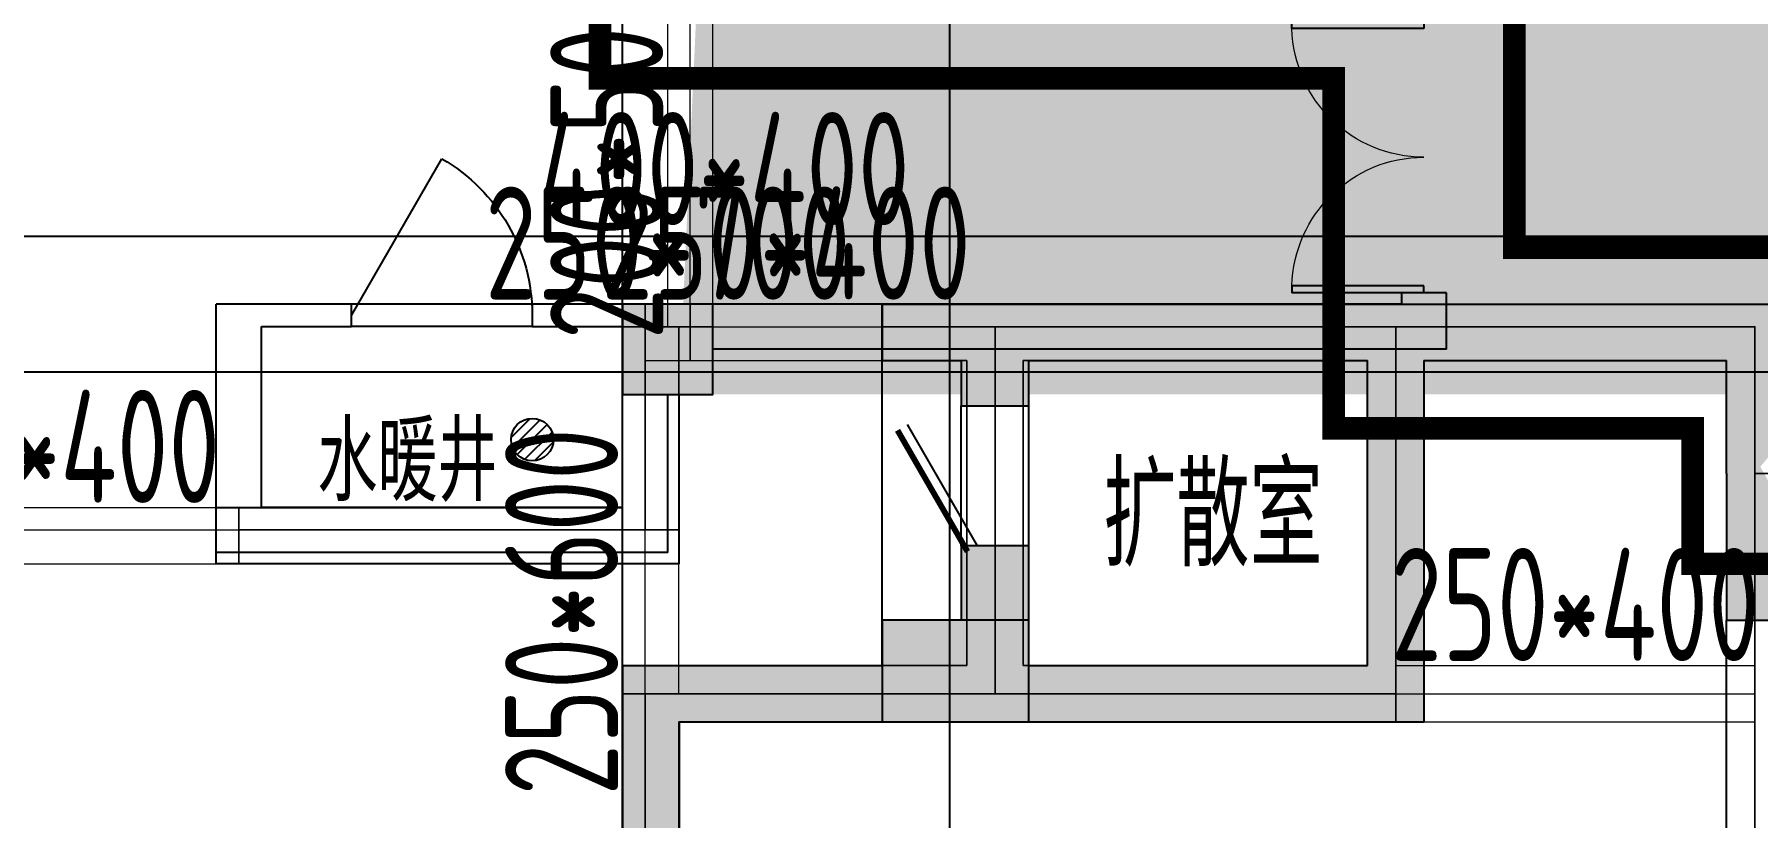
# Model space of a CAD drawing. Extents: x 369444 to 684549, y -549309 to 575337.
# Drawn here: x 403169 to 410802, y 345434 to 348900 of the extents above; entities that cross this region are included whole.
import ezdxf

# ---------------------------------------------------------------- set-up
doc = ezdxf.new("R2010")
doc.units = 0
doc.header["$LTSCALE"] = 1000
doc.header["$MEASUREMENT"] = 0
doc.linetypes.add('DASH', pattern=[0.35, 0.25, -0.1])
for name, color, linetype, lineweight, true_color in [('-1-0-1', 7, 'Continuous', 0, 0xc0c0c0), ('-1-1-2', 7, 'Continuous', 0, 0xc0c0c0), ('-2-0-1', 1, 'Continuous', 0, 0xff0000), ('-2-1-2', 9, 'Continuous', 0, 0x808080), ('1-6-1', 7, 'Continuous', 0, 0x55ff55), ('1-6-2', 7, 'Continuous', 0, 0x55ff55), ('11-6-1', 2, 'Continuous', 0, 0xffff00), ('11-6-2', 2, 'Continuous', 0, 0xffff00), ('11-6-5', 2, 'Continuous', 0, 0xffff00), ('12-6-1', 4, 'Continuous', 0, 0x00ffff), ('12-6-2', 4, 'Continuous', 0, 0x00ffff), ('12-6-5', 4, 'Continuous', 0, 0x00ffff)]:
    doc.layers.add(name, color=color, linetype=linetype, lineweight=lineweight, true_color=true_color)
for name, color, linetype in [('A-COLU-CONC', 9, 'Continuous'), ('A-WALL-HATCH', 8, 'Continuous'), ('DOTE', 1, 'Continuous'), ('EQUIP_地漏', 7, 'Continuous'), ('PUB_HATCH', 8, 'Continuous'), ('WALL', 9, 'Continuous'), ('WINDOW', 4, 'Continuous'), ('房间名称', 72, 'Continuous'), ('防火分区线', 7, 'Continuous')]:
    doc.layers.add(name, color=color, linetype=linetype)
doc.styles.add('_TCH_DIM', font='SIMPLEX', dxfattribs={"bigfont": 'GBCBIG'})
doc.styles.add('HNSJY', font='hnsjy-07.shx', dxfattribs={"width": 0.8, "bigfont": 'hnsjy-hz.shx'})
doc.styles.add('yjkcad', font='yjkeng.shx', dxfattribs={"width": 0.7, "height": 250, "bigfont": 'yjkchn.shx'})

# ---------------------------------------------------------------- blocks, each defined once
blk = doc.blocks.new('$TwtSys$00000141')
for p, q in [((-94.2, 7.7), (-10.1, 91.8)), ((-94.2, 7.7), (-10.1, 91.8)), ((-87.2, -35.1), (35.1, 87.2)), ((-87.2, -35.1), (35.1, 87.2)), ((-66.5, -66.5), (66.5, 66.5)), ((-66.5, -66.5), (66.5, 66.5)), ((-32.4, -87.1), (87.6, 32.9)), ((-32.4, -87.1), (87.6, 32.9)), ((11.4, -92.3), (92.3, -11.4)), ((11.4, -92.3), (92.3, -11.4))]:
    blk.add_line(p, q)
blk.add_circle((0, 0), 94)
blk.add_circle((0, 0), 94)
blk = doc.blocks.new('21#loudixiajnjgjnjdfg')
at = {"layer": 'WALL'}
h = blk.add_hatch(color=0, dxfattribs=at)
h.dxf.hatch_style = 1
h.paths.add_polyline_path([(-183057.3, -69118.8), (-183057.3, -68618.8), (-183557.3, -68618.8), (-183557.3, -69118.8)], flags=17)
h.paths.add_polyline_path([(-170857.3, -69118.8), (-170857.3, -68618.8), (-171407.3, -68618.8), (-171407.3, -69118.8)], flags=17)
h.paths.add_polyline_path([(-171407.3, -70818.8), (-171157.3, -70818.8), (-171157.3, -70418.8), (-171557.3, -70418.8), (-171557.3, -70818.8)], flags=17)
h.paths.add_polyline_path([(-183507.3, -70818.8), (-183357.3, -70818.8), (-183357.3, -70418.8), (-183757.3, -70418.8), (-183757.3, -70818.8)], flags=17)
h.paths.add_polyline_path([(-168657.3, -64218.8), (-170857.3, -64218.8), (-170857.3, -66418.8), (-170307.3, -66418.8), (-170307.3, -66618.8), (-171107.3, -66618.8), (-171107.3, -63968.8), (-168457.3, -63968.8), (-168457.3, -66618.8), (-169207.3, -66618.8), (-169207.3, -66418.8), (-168657.3, -66418.8)])
h.paths.add_polyline_path([(-179257.3, -73468.8), (-179807.3, -73468.8), (-179807.3, -73218.8), (-179257.3, -73218.8), (-178857.3, -73218.8), (-178857.3, -73468.8), (-179007.3, -73468.8), (-179007.3, -76368.8), (-180757.3, -76368.8), (-180757.3, -76118.8), (-179257.3, -76118.8)])
h.paths.add_polyline_path([(-165957.3, -64218.8), (-166607.3, -64218.8), (-166607.3, -63968.8), (-165707.3, -63968.8), (-165707.3, -65768.8), (-165957.3, -65768.8)])
h.paths.add_polyline_path([(-188307.3, -64018.8), (-188957.3, -64018.8), (-188957.3, -65568.8), (-189207.3, -65568.8), (-189207.3, -63768.8), (-188307.3, -63768.8)])
h.paths.add_polyline_path([(-173307.3, -80968.8), (-174157.3, -80968.8), (-174857.3, -80968.8), (-174857.3, -80718.8), (-174407.3, -80718.8), (-174407.3, -77518.8), (-174157.3, -77518.8), (-174157.3, -80718.8), (-173307.3, -80718.8)])
h.paths.add_polyline_path([(-180757.3, -80968.8), (-181607.3, -80968.8), (-181607.3, -80718.8), (-180757.3, -80718.8), (-180757.3, -77518.8), (-180507.3, -77518.8), (-180507.3, -80718.8), (-180057.3, -80718.8), (-180057.3, -80968.8)])
h.paths.add_polyline_path([(-175107.3, -73468.8), (-175657.3, -73468.8), (-175657.3, -76118.8), (-174157.3, -76118.8), (-174157.3, -76368.8), (-175907.3, -76368.8), (-175907.3, -73468.8), (-176057.3, -73468.8), (-176057.3, -73218.8), (-175657.3, -73218.8), (-175107.3, -73218.8)])
h.paths.add_polyline_path([(-159582.3, -72668.8), (-160057.3, -72668.8), (-160057.3, -74418.8), (-160307.3, -74418.8), (-160307.3, -72668.8), (-160407.3, -72668.8), (-160407.3, -72418.8), (-160057.3, -72418.8), (-159582.3, -72418.8)])
h.paths.add_polyline_path([(-163357.3, -80968.8), (-163657.3, -80968.8), (-164057.3, -80968.8), (-164057.3, -80718.8), (-163907.3, -80718.8), (-163907.3, -77118.8), (-163657.3, -77118.8), (-163657.3, -80718.8), (-163357.3, -80718.8)])
h.paths.add_polyline_path([(-166757.3, -80968.8), (-167782.3, -80968.8), (-168557.3, -80968.8), (-168557.3, -80718.8), (-167807.3, -80718.8), (-167807.3, -77018.8), (-167507.3, -77018.8), (-167507.3, -80718.8), (-166757.3, -80718.8)])
h.paths.add_polyline_path([(-191007.3, -75018.8), (-191007.3, -75818.8), (-193107.3, -75818.8), (-193107.3, -75568.8), (-191257.3, -75568.8), (-191257.3, -75018.8)])
h.paths.add_polyline_path([(-183307.3, -66418.8), (-184057.3, -66418.8), (-184057.3, -64018.8), (-186257.3, -64018.8), (-186257.3, -66218.8), (-185707.3, -66218.8), (-185707.3, -66418.8), (-186457.3, -66418.8), (-186457.3, -63768.8), (-183807.3, -63768.8), (-183807.3, -66168.8), (-183307.3, -66168.8)])
h.paths.add_polyline_path([(-171407.3, -73468.8), (-171857.3, -73468.8), (-171857.3, -73218.8), (-171157.3, -73218.8), (-171157.3, -76368.8), (-171407.3, -76368.8)])
h.paths.add_polyline_path([(-183057.3, -73468.8), (-183507.3, -73468.8), (-183507.3, -76368.8), (-183757.3, -76368.8), (-183757.3, -73218.8), (-183057.3, -73218.8)])
h.paths.add_polyline_path([(-187382.3, -80968.8), (-188157.3, -80968.8), (-188157.3, -80718.8), (-187407.3, -80718.8), (-187407.3, -77018.8), (-187107.3, -77018.8), (-187107.3, -80718.8), (-186357.3, -80718.8), (-186357.3, -80968.8)])
h.paths.add_polyline_path([(-191257.3, -80968.8), (-191557.3, -80968.8), (-191557.3, -80718.8), (-191257.3, -80718.8), (-191257.3, -77118.8), (-191007.3, -77118.8), (-191007.3, -80718.8), (-190857.3, -80718.8), (-190857.3, -80968.8)])
h.paths.add_polyline_path([(-194857.3, -72668.8), (-195332.3, -72668.8), (-195332.3, -72418.8), (-194857.3, -72418.8), (-194507.3, -72418.8), (-194507.3, -72668.8), (-194607.3, -72668.8), (-194607.3, -74418.8), (-194857.3, -74418.8)])
h.paths.add_polyline_path([(-157057.3, -81968.8), (-157607.3, -81968.8), (-157607.3, -81718.8), (-157357.3, -81718.8), (-157357.3, -77268.8), (-157057.3, -77268.8)])
h.paths.add_polyline_path([(-197307.3, -81968.8), (-197857.3, -81968.8), (-197857.3, -77268.8), (-197557.3, -77268.8), (-197557.3, -81718.8), (-197307.3, -81718.8)])
h.paths.add_polyline_path([(-165557.3, -72668.8), (-165957.3, -72668.8), (-165957.3, -69118.8), (-166357.3, -69118.8), (-166357.3, -68918.8), (-165707.3, -68918.8), (-165707.3, -72418.8), (-165557.3, -72418.8)])
h.paths.add_polyline_path([(-188957.3, -72668.8), (-189357.3, -72668.8), (-189357.3, -72418.8), (-189207.3, -72418.8), (-189207.3, -68918.8), (-188507.3, -68918.8), (-188507.3, -69118.8), (-188957.3, -69118.8)])
h.paths.add_polyline_path([(-160857.3, -80968.8), (-161557.3, -80968.8), (-161557.3, -80718.8), (-160857.3, -80718.8), (-160857.3, -77818.8), (-160607.3, -77818.8), (-160607.3, -80718.8), (-160607.3, -81718.8), (-160007.3, -81718.8), (-160007.3, -81968.8), (-160857.3, -81968.8)])
h.paths.add_polyline_path([(-187107.3, -71318.8), (-187107.3, -74818.8), (-187407.3, -74818.8), (-187407.3, -71318.8)])
h.paths.add_polyline_path([(-193357.3, -80968.8), (-194057.3, -80968.8), (-194057.3, -81968.8), (-194907.3, -81968.8), (-194907.3, -81718.8), (-194307.3, -81718.8), (-194307.3, -80718.8), (-194307.3, -77818.8), (-194057.3, -77818.8), (-194057.3, -80718.8), (-193357.3, -80718.8)])
h.paths.add_polyline_path([(-167507.3, -71318.8), (-167507.3, -74818.8), (-167807.3, -74818.8), (-167807.3, -71318.8)])
h.paths.add_polyline_path([(-171157.3, -80968.8), (-171507.3, -80968.8), (-171507.3, -80718.8), (-171407.3, -80718.8), (-171407.3, -77518.8), (-171157.3, -77518.8), (-171157.3, -80718.8), (-170957.3, -80718.8), (-170957.3, -80968.8)])
h.paths.add_polyline_path([(-183407.3, -80968.8), (-183757.3, -80968.8), (-183957.3, -80968.8), (-183957.3, -80718.8), (-183757.3, -80718.8), (-183757.3, -77518.8), (-183507.3, -77518.8), (-183507.3, -80718.8), (-183407.3, -80718.8)])
h.paths.add_polyline_path([(-157057.3, -75818.8), (-157757.3, -75818.8), (-157757.3, -75568.8), (-157357.3, -75568.8), (-157357.3, -72668.8), (-157732.3, -72668.8), (-157732.3, -72418.8), (-157057.3, -72418.8)])
h.paths.add_polyline_path([(-197157.3, -75818.8), (-197857.3, -75818.8), (-197857.3, -72418.8), (-197182.3, -72418.8), (-197182.3, -72668.8), (-197557.3, -72668.8), (-197557.3, -75568.8), (-197157.3, -75568.8)])
h.paths.add_polyline_path([(-163907.3, -72668.8), (-163957.3, -72668.8), (-163957.3, -72418.8), (-163657.3, -72418.8), (-163257.3, -72418.8), (-163257.3, -72668.8), (-163657.3, -72668.8), (-163657.3, -73518.8), (-163907.3, -73518.8)])
h.paths.add_polyline_path([(-190957.3, -72668.8), (-191007.3, -72668.8), (-191007.3, -73518.8), (-191257.3, -73518.8), (-191257.3, -72668.8), (-191657.3, -72668.8), (-191657.3, -72418.8), (-191257.3, -72418.8), (-190957.3, -72418.8)])
h.paths.add_polyline_path([(-161807.3, -75818.8), (-163907.3, -75818.8), (-163907.3, -75018.8), (-163657.3, -75018.8), (-163657.3, -75568.8), (-161807.3, -75568.8)])
edge = h.paths.add_edge_path()
edge.add_line((-183557.3, -66418.8), (-183557.3, -66518.8))
edge.add_line((-183557.3, -66518.8), (-183307.3, -66518.8))
edge.add_line((-183307.3, -66518.8), (-183307.3, -66418.8))
edge.add_line((-183507.3, -70818.8), (-183507.3, -71568.8))
edge.add_line((-183507.3, -71568.8), (-185557.3, -71568.8))
edge.add_line((-185557.3, -71568.8), (-185557.3, -71318.8))
edge.add_line((-185557.3, -71318.8), (-183757.3, -71318.8))
edge.add_line((-183757.3, -71318.8), (-183757.3, -70818.8))
edge.add_line((-171157.3, -70818.8), (-171157.3, -71318.8))
edge.add_line((-171157.3, -71318.8), (-169357.3, -71318.8))
edge.add_line((-169357.3, -71318.8), (-169357.3, -71568.8))
edge.add_line((-169357.3, -71568.8), (-171407.3, -71568.8))
edge.add_line((-171407.3, -71568.8), (-171407.3, -70818.8))
h.paths.add_polyline_path([(-171407.3, -71568.8), (-171157.3, -71568.8), (-171157.3, -70818.8), (-171407.3, -70818.8)], flags=16)
h.paths.add_polyline_path([(-171157.3, -71568.8), (-169357.3, -71568.8), (-169357.3, -71318.8), (-171157.3, -71318.8)], flags=16)
h.paths.add_polyline_path([(-183757.3, -71568.8), (-183507.3, -71568.8), (-183507.3, -70818.8), (-183757.3, -70818.8)], flags=16)
h.paths.add_polyline_path([(-185557.3, -71568.8), (-183757.3, -71568.8), (-183757.3, -71318.8), (-185557.3, -71318.8)], flags=16)
at = {"layer": 'WALL', "color": 0, "elevation": 14}
blk.add_lwpolyline([(-183507.3, -70818.8), (-183357.3, -70818.8), (-183357.3, -70418.8), (-183757.3, -70418.8), (-183757.3, -70818.8)], close=True, dxfattribs=at)
blk.add_lwpolyline([(-183507.3, -70818.8), (-183507.3, -71568.8), (-185557.3, -71568.8), (-185557.3, -71318.8), (-183757.3, -71318.8), (-183757.3, -70818.8)], dxfattribs=at)
blk = doc.blocks.new('$DORLIB2D$00000228')
at = {"color": 0, "lineweight": -2}
blk.add_line((0.5, 0), (0, 0.866), dxfattribs=at)
blk.add_arc((0.5, 0), 1, 120, 180, dxfattribs=at)
blk = doc.blocks.new('$DorLib2D$00000002')
for p, q in [((-0.5, 0), (-0.5, 0.4875)), ((-0.475, 0.4875), (-0.5, 0.4875)), ((-0.475, 0), (-0.475, 0.4875)), ((0.475, 0), (0.475, 0.4875)), ((0.475, 0.4875), (0.5, 0.4875)), ((0.5, 0), (0.5, 0.4875)), ((-0.5, 0), (-0.475, 0)), ((0.5, 0), (0.475, 0))]:
    blk.add_line(p, q)
at = {"lineweight": 13}
for centre, start, end in [((-0.4875, 0), 0, 88.53072), ((0.4875, 0), 91.46928, 180)]:
    blk.add_arc(centre, 0.4875, start, end, dxfattribs=at)
blk = doc.blocks.new('$DorLib2D$00000192')
at = {"color": 0}
blk.add_line((-0.5, 0.125), (0.366, 0.625), dxfattribs=at)
at = {"color": 0, "const_width": 0.0417}
blk.add_lwpolyline([(-0.542, 0.197), (0.324, 0.697)], dxfattribs=at)
blk = doc.blocks.new('_FZH')
blk.add_lwpolyline([(-0.5, -0.5), (0.5, -0.5), (0.5, 0.5), (-0.5, 0.5)], close=True)
at = {"layer": 'PUB_HATCH'}
blk.add_solid([(-0.5, -0.5), (0.5, -0.5), (-0.5, 0.5), (0.5, 0.5)], dxfattribs=at)

msp = doc.modelspace()

# ---------------------------------------------------------------- hatches: boundary and pattern name
at = {"layer": 'A-WALL-HATCH'}
for points in [[(406174.7, 347706.5), (405774.7, 347706.5), (405774.7, 347306.5), (406174.7, 347306.5)], [(407574.6, 346307.2), (406924.6, 346307.2), (406924.6, 345857), (407574.6, 345857)]]:
    msp.add_hatch(color=256, dxfattribs=at).paths.add_polyline_path(points)
at = {"layer": 'PUB_HATCH'}
for points in [[(406924.6, 347456.7), (407274.6, 347456.9), (407474.5, 347540.3), (407574.5, 347707), (406924.5, 347706.7)], [(407474.5, 347540.3), (407574.6, 347457), (409074.6, 347457), (409199.6, 347507), (409199.6, 347707), (407574.6, 347707)], [(409199.6, 347507), (409324.6, 347457), (410664.6, 347457), (410914.6, 347707), (409199.6, 347707)], [(410814.6, 346987), (410914.6, 347107), (410914.6, 347707), (410664.6, 347457), (410664.6, 346957)], [(407274.6, 347456.9), (407274.6, 347257.2), (407574.6, 347257.2), (407574.6, 347457), (407474.5, 347540.3)], [(409074.6, 346107), (409324.6, 345857), (409324.6, 347457), (409199.6, 347507), (409074.6, 347457)], [(410664.6, 346957), (410664.6, 346307), (410914.6, 346307), (410914.6, 346807), (410814.6, 346987)], [(407274.6, 346307.2), (407574.6, 346307.2), (407574.6, 346637.2), (407274.6, 346637.2)], [(407574.6, 345857), (406924.6, 345857), (406924.6, 346107), (405774.6, 346106.9), (406024.6, 345856.9)], [(405774.6, 344607.2), (406024.6, 344607.2), (406024.6, 345856.9), (405774.6, 346106.9)], [(407574.6, 346107), (407574.6, 345857), (409324.6, 345857), (409074.6, 346107)]]:
    msp.add_hatch(color=256, dxfattribs=at).paths.add_polyline_path(points)

# ---------------------------------------------------------------- linework, layer by layer
at = {"layer": '-1-0-1', "color": 0}
for p in [(405874.4, 347606.9, -3600), (406074.4, 347606.9, -3600), (406924.4, 347606.9, -3600), (407424.3, 347606.9, -3600), (409199.3, 347606.9, -3600), (410789.4, 347606.9, -3600), (410789.4, 346956.9, -3600), (404074.4, 346706.9, -3600), (405874.4, 346706.9, -3600), (405874.4, 345982, -3600), (407424.3, 345982, -3600), (409199.3, 345982, -3600), (410789.4, 345982, -3600)]:
    msp.add_point(p, dxfattribs=at)
at = {"layer": '-1-1-2', "color": 0}
for p, q in [((405874.4, 347606.9, -3600), (405874.4, 347606.9)), ((406074.4, 347606.9, -3600), (406074.4, 347606.9)), ((406924.4, 347606.9, -3600), (406924.4, 347606.9)), ((407424.3, 347606.9, -3600), (407424.3, 347606.9)), ((409199.3, 347606.9, -3600), (409199.3, 347606.9)), ((410789.4, 347606.9, -3600), (410789.4, 347606.9)), ((410789.4, 346956.9, -3600), (410789.4, 346956.9)), ((404074.4, 346706.9, -3600), (404074.4, 346706.9)), ((405874.4, 346706.9, -3600), (405874.4, 346706.9)), ((405874.4, 345982, -3600), (405874.4, 345982)), ((407424.3, 345982, -3600), (407424.3, 345982)), ((409199.3, 345982, -3600), (409199.3, 345982)), ((410789.4, 345982, -3600), (410789.4, 345982))]:
    msp.add_line(p, q, dxfattribs=at)
at = {"layer": '-2-0-1', "color": 0}
for p, q in [((406074.4, 347606.9, -3600), (406074.4, 349106.9, -3600)), ((405874.4, 347606.9, -3600), (406074.4, 347606.9, -3600)), ((405874.4, 346706.9, -3600), (405874.4, 347606.9, -3600)), ((406074.4, 347606.9, -3600), (406924.4, 347606.9, -3600)), ((406924.4, 347606.9, -3600), (407424.3, 347606.9, -3600)), ((407424.3, 347606.9, -3600), (409199.3, 347606.9, -3600)), ((407424.3, 345982, -3600), (407424.3, 347606.9, -3600)), ((409199.3, 347606.9, -3600), (410789.4, 347606.9, -3600)), ((409199.3, 345982, -3600), (409199.3, 347606.9, -3600)), ((410789.4, 346956.9, -3600), (410789.4, 347606.9, -3600)), ((410789.4, 345982, -3600), (410789.4, 346956.9, -3600)), ((410789.4, 346956.9, -3600), (413774.4, 346956.9, -3600)), ((402274.4, 346706.9, -3600), (404074.4, 346706.9, -3600)), ((404074.4, 346706.9, -3600), (405874.4, 346706.9, -3600)), ((405874.4, 345982, -3600), (405874.4, 346706.9, -3600)), ((405874.4, 345982, -3600), (407424.3, 345982, -3600)), ((405874.4, 344806.9, -3600), (405874.4, 345982, -3600)), ((407424.3, 345982, -3600), (409199.3, 345982, -3600)), ((409199.3, 345982, -3600), (410789.4, 345982, -3600)), ((410789.4, 344806.9, -3600), (410789.4, 345982, -3600))]:
    msp.add_line(p, q, dxfattribs=at)
at = {"layer": '-2-1-2', "color": 0}
for p, q in [((406074.4, 347606.9), (406074.4, 349106.9)), ((405874.4, 347606.9), (406074.4, 347606.9)), ((405874.4, 346706.9), (405874.4, 347606.9)), ((406074.4, 347606.9), (406924.4, 347606.9)), ((406924.4, 347606.9), (407424.3, 347606.9)), ((407424.3, 347606.9), (409199.3, 347606.9)), ((407424.3, 345982), (407424.3, 347606.9)), ((409199.3, 347606.9), (410789.4, 347606.9)), ((409199.3, 345982), (409199.3, 347606.9)), ((410789.4, 346956.9), (410789.4, 347606.9)), ((410789.4, 345982), (410789.4, 346956.9)), ((410789.4, 346956.9), (413774.4, 346956.9)), ((402274.4, 346706.9), (404074.4, 346706.9)), ((404074.4, 346706.9), (405874.4, 346706.9)), ((405874.4, 345982), (405874.4, 346706.9)), ((405874.4, 345982), (407424.3, 345982)), ((405874.4, 344806.9), (405874.4, 345982)), ((407424.3, 345982), (409199.3, 345982)), ((409199.3, 345982), (410789.4, 345982)), ((410789.4, 344806.9), (410789.4, 345982))]:
    msp.add_line(p, q, dxfattribs=at)
at = {"layer": '1-6-1', "color": 0}
for p, q in [((406924.4, 347706.9, -8700), (406924.4, 347706.9, -5100)), ((407424.3, 347706.9, -8700), (406924.4, 347706.9, -8700)), ((406924.4, 347706.9, -5100), (407424.3, 347706.9, -5100)), ((406924.4, 347706.9, -8700), (406924.4, 347456.9, -8700)), ((406924.4, 347706.9, -5100), (406924.4, 347706.9, -8700)), ((406924.4, 347456.9, -5100), (406924.4, 347706.9, -5100)), ((407424.3, 347706.9, -8700), (407424.3, 347706.9, -5100)), ((409199.3, 347706.9, -8700), (407424.3, 347706.9, -8700)), ((407424.3, 347706.9, -5100), (409199.3, 347706.9, -5100)), ((407424.3, 347706.9, -5100), (407424.3, 347706.9, -8700)), ((409199.3, 347706.9, -8700), (409199.3, 347706.9, -5100)), ((410914.4, 347706.9, -8700), (409199.3, 347706.9, -8700)), ((409199.3, 347706.9, -5100), (410914.4, 347706.9, -5100)), ((409199.3, 347706.9, -5100), (409199.3, 347706.9, -8700)), ((405774.4, 347606.9, -8700), (405774.4, 346806.9, -8700)), ((405774.4, 347606.9, -5100), (405774.4, 347606.9, -8700)), ((405774.4, 346806.9, -5100), (405774.4, 347606.9, -5100)), ((405774.4, 347606.9, -8700), (405774.4, 347606.9, -5100)), ((406024.4, 347606.9, -8700), (405774.4, 347606.9, -8700)), ((405774.4, 347606.9, -5100), (406024.4, 347606.9, -5100)), ((406024.4, 347606.9, -5100), (406024.4, 346556.9, -5100)), ((406024.4, 347606.9, -8700), (406024.4, 347606.9, -5100)), ((406024.4, 346556.9, -8700), (406024.4, 347606.9, -8700)), ((406024.4, 347606.9, -5100), (406024.4, 347606.9, -8700)), ((406924.4, 347456.9, -5100), (406924.4, 347456.9, -8700)), ((407299.3, 347456.9, -5100), (406924.4, 347456.9, -5100)), ((406924.4, 347456.9, -8700), (407299.3, 347456.9, -8700)), ((406924.4, 347456.9, -8700), (406924.4, 347456.9, -5100)), ((407299.3, 347456.9, -8700), (407299.3, 347456.9, -5100)), ((407299.3, 347456.9, -8700), (407299.3, 346107, -8700)), ((407299.3, 347456.9, -5100), (407299.3, 347456.9, -8700)), ((407299.3, 346107, -5100), (407299.3, 347456.9, -5100)), ((407549.3, 347456.9, -5100), (407549.3, 347456.9, -8700)), ((409074.3, 347456.9, -5100), (407549.3, 347456.9, -5100)), ((407549.3, 347456.9, -8700), (409074.3, 347456.9, -8700)), ((407549.3, 347456.9, -5100), (407549.3, 346107, -5100)), ((407549.3, 347456.9, -8700), (407549.3, 347456.9, -5100)), ((407549.3, 346107, -8700), (407549.3, 347456.9, -8700)), ((409074.3, 347456.9, -8700), (409074.3, 347456.9, -5100)), ((409074.3, 347456.9, -8700), (409074.3, 346107, -8700)), ((409074.3, 347456.9, -5100), (409074.3, 347456.9, -8700)), ((409074.3, 346107, -5100), (409074.3, 347456.9, -5100)), ((409324.3, 347456.9, -5100), (409324.3, 347456.9, -8700)), ((410664.4, 347456.9, -5100), (409324.3, 347456.9, -5100)), ((409324.3, 347456.9, -8700), (410664.4, 347456.9, -8700)), ((409324.3, 347456.9, -5100), (409324.3, 345857, -5100)), ((409324.3, 347456.9, -8700), (409324.3, 347456.9, -5100)), ((409324.3, 345857, -8700), (409324.3, 347456.9, -8700)), ((410664.4, 347456.9, -8700), (410664.4, 346956.9, -8700)), ((410664.4, 347456.9, -5100), (410664.4, 347456.9, -8700)), ((410664.4, 346956.9, -5100), (410664.4, 347456.9, -5100)), ((410664.4, 347456.9, -8700), (410664.4, 347456.9, -5100)), ((410664.4, 346956.9, -8700), (410664.4, 345982, -8700)), ((410664.4, 346956.9, -5100), (410664.4, 346956.9, -8700)), ((410664.4, 345982, -5100), (410664.4, 346956.9, -5100)), ((410664.4, 346956.9, -8700), (410664.4, 346956.9, -5100)), ((404074.4, 346806.9, -8700), (404074.4, 346806.9, -5100)), ((405774.4, 346806.9, -8700), (404074.4, 346806.9, -8700)), ((404074.4, 346806.9, -5100), (405774.4, 346806.9, -5100)), ((404074.4, 346806.9, -8700), (404074.4, 346556.9, -8700)), ((404074.4, 346806.9, -5100), (404074.4, 346806.9, -8700)), ((404074.4, 346556.9, -5100), (404074.4, 346806.9, -5100)), ((405774.4, 346806.9, -5100), (405774.4, 346806.9, -8700)), ((405774.4, 346806.9, -8700), (405774.4, 346806.9, -5100)), ((404074.4, 346556.9, -5100), (404074.4, 346556.9, -8700)), ((406024.4, 346556.9, -5100), (404074.4, 346556.9, -5100)), ((404074.4, 346556.9, -8700), (406024.4, 346556.9, -8700)), ((404074.4, 346556.9, -8700), (404074.4, 346556.9, -5100)), ((406024.4, 346556.9, -8700), (406024.4, 346556.9, -5100)), ((406024.4, 346556.9, -5100), (406024.4, 346556.9, -8700)), ((405774.4, 346107, -8700), (405774.4, 344806.9, -8700)), ((405774.4, 346107, -5100), (405774.4, 346107, -8700)), ((405774.4, 344806.9, -5100), (405774.4, 346107, -5100)), ((405774.4, 346107, -8700), (405774.4, 346107, -5100)), ((407299.3, 346107, -8700), (405774.4, 346107, -8700)), ((405774.4, 346107, -5100), (407299.3, 346107, -5100)), ((407299.3, 346107, -8700), (407299.3, 346107, -5100)), ((407299.3, 346107, -5100), (407299.3, 346107, -8700)), ((407549.3, 346107, -5100), (407549.3, 346107, -8700)), ((407549.3, 346107, -8700), (407549.3, 346107, -5100)), ((409074.3, 346107, -8700), (407549.3, 346107, -8700)), ((407549.3, 346107, -5100), (409074.3, 346107, -5100)), ((409074.3, 346107, -8700), (409074.3, 346107, -5100)), ((409074.3, 346107, -5100), (409074.3, 346107, -8700)), ((410664.4, 345982, -8700), (410664.4, 345982, -5100)), ((410664.4, 345982, -8700), (410664.4, 344906.9, -8700)), ((410664.4, 345982, -5100), (410664.4, 345982, -8700)), ((410664.4, 344906.9, -5100), (410664.4, 345982, -5100)), ((406024.4, 345857, -5100), (406024.4, 344906.9, -5100)), ((406024.4, 345857, -8700), (406024.4, 345857, -5100)), ((406024.4, 344906.9, -8700), (406024.4, 345857, -8700)), ((406024.4, 345857, -5100), (406024.4, 345857, -8700)), ((407424.3, 345857, -5100), (406024.4, 345857, -5100)), ((406024.4, 345857, -8700), (407424.3, 345857, -8700)), ((407424.3, 345857, -5100), (407424.3, 345857, -8700)), ((409324.3, 345857, -5100), (407424.3, 345857, -5100)), ((407424.3, 345857, -8700), (409324.3, 345857, -8700)), ((407424.3, 345857, -8700), (407424.3, 345857, -5100)), ((409324.3, 345857, -5100), (409324.3, 345857, -8700)), ((409324.3, 345857, -8700), (409324.3, 345857, -5100))]:
    msp.add_line(p, q, dxfattribs=at)
at = {"layer": '1-6-2', "color": 0}
for p, q in [((405874.4, 347606.9, -5100), (405874.4, 346706.9, -5100)), ((405874.4, 347606.9, -8700), (405874.4, 347606.9, -5100)), ((405874.4, 346706.9, -8700), (405874.4, 347606.9, -8700)), ((406924.4, 347606.9, -5100), (406924.4, 347606.9, -8700)), ((407424.3, 347606.9, -5100), (406924.4, 347606.9, -5100)), ((406924.4, 347606.9, -8700), (407424.3, 347606.9, -8700)), ((407424.3, 347606.9, -5100), (407424.3, 347606.9, -8700)), ((409199.3, 347606.9, -5100), (407424.3, 347606.9, -5100)), ((407424.3, 347606.9, -8700), (409199.3, 347606.9, -8700)), ((407424.3, 347606.9, -8700), (407424.3, 347606.9, -5100)), ((407424.3, 347606.9, -5100), (407424.3, 345982, -5100)), ((407424.3, 347606.9, -8700), (407424.3, 347606.9, -5100)), ((407424.3, 345982, -8700), (407424.3, 347606.9, -8700)), ((409199.3, 347606.9, -5100), (409199.3, 347606.9, -8700)), ((410789.4, 347606.9, -5100), (409199.3, 347606.9, -5100)), ((409199.3, 347606.9, -8700), (410789.4, 347606.9, -8700)), ((409199.3, 347606.9, -8700), (409199.3, 347606.9, -5100)), ((409199.3, 347606.9, -5100), (409199.3, 345982, -5100)), ((409199.3, 347606.9, -8700), (409199.3, 347606.9, -5100)), ((409199.3, 345982, -8700), (409199.3, 347606.9, -8700)), ((410789.4, 347606.9, -5100), (410789.4, 346956.9, -5100)), ((410789.4, 347606.9, -8700), (410789.4, 347606.9, -5100)), ((410789.4, 346956.9, -8700), (410789.4, 347606.9, -8700)), ((410789.4, 347606.9, -8700), (410789.4, 347606.9, -5100)), ((410789.4, 346956.9, -5100), (410789.4, 345982, -5100)), ((410789.4, 346956.9, -8700), (410789.4, 346956.9, -5100)), ((410789.4, 345982, -8700), (410789.4, 346956.9, -8700)), ((410789.4, 346956.9, -5100), (410789.4, 346956.9, -8700)), ((413774.4, 346956.9, -5100), (410789.4, 346956.9, -5100)), ((410789.4, 346956.9, -8700), (413774.4, 346956.9, -8700)), ((410789.4, 346956.9, -5100), (410789.4, 346956.9, -8700)), ((404074.4, 346706.9, -5100), (404074.4, 346706.9, -8700)), ((405874.4, 346706.9, -5100), (404074.4, 346706.9, -5100)), ((404074.4, 346706.9, -8700), (405874.4, 346706.9, -8700)), ((405874.4, 346706.9, -8700), (405874.4, 346706.9, -5100)), ((405874.4, 346706.9, -5100), (405874.4, 346706.9, -8700)), ((405874.4, 345982, -5100), (405874.4, 344806.9, -5100)), ((405874.4, 345982, -8700), (405874.4, 345982, -5100)), ((405874.4, 344806.9, -8700), (405874.4, 345982, -8700)), ((405874.4, 345982, -5100), (405874.4, 345982, -8700)), ((407424.3, 345982, -5100), (405874.4, 345982, -5100)), ((405874.4, 345982, -8700), (407424.3, 345982, -8700)), ((407424.3, 345982, -5100), (407424.3, 345982, -8700)), ((407424.3, 345982, -5100), (407424.3, 345982, -8700)), ((409199.3, 345982, -5100), (407424.3, 345982, -5100)), ((407424.3, 345982, -8700), (409199.3, 345982, -8700)), ((407424.3, 345982, -8700), (407424.3, 345982, -5100)), ((409199.3, 345982, -5100), (409199.3, 345982, -8700)), ((409199.3, 345982, -8700), (409199.3, 345982, -5100)), ((410789.4, 345982, -5100), (410789.4, 345982, -8700)), ((410789.4, 345982, -5100), (410789.4, 344806.9, -5100)), ((410789.4, 345982, -8700), (410789.4, 345982, -5100)), ((410789.4, 344806.9, -8700), (410789.4, 345982, -8700))]:
    msp.add_line(p, q, dxfattribs=at)
at = {"layer": '11-6-1', "color": 0}
for p, q in [((405774.4, 347706.9, -5100), (405774.4, 347306.9, -5100)), ((406174.4, 347706.9, -5100), (405774.4, 347706.9, -5100)), ((405774.4, 347706.9, -8700), (405774.4, 347306.9, -8700)), ((406174.4, 347706.9, -8700), (405774.4, 347706.9, -8700)), ((405774.4, 347706.9, -8700), (405774.4, 347706.9, -5100)), ((406174.4, 347306.9, -5100), (406174.4, 347706.9, -5100)), ((406174.4, 347306.9, -8700), (406174.4, 347706.9, -8700)), ((406174.4, 347706.9, -8700), (406174.4, 347706.9, -5100)), ((405774.4, 347306.9, -5100), (406174.4, 347306.9, -5100)), ((405774.4, 347306.9, -8700), (406174.4, 347306.9, -8700)), ((405774.4, 347306.9, -8700), (405774.4, 347306.9, -5100)), ((406174.4, 347306.9, -8700), (406174.4, 347306.9, -5100))]:
    msp.add_line(p, q, dxfattribs=at)
at = {"layer": '11-6-2', "color": 0}
msp.add_line((406074.4, 347606.9, -8700), (406074.4, 347606.9, -5100), dxfattribs=at)
at = {"layer": '12-6-1', "color": 0}
for p, q in [((405974.4, 347606.9, -5100), (405974.4, 349106.9, -5100)), ((405974.4, 347606.9, -5600), (405974.4, 349106.9, -5600)), ((406174.4, 347606.9, -5100), (406174.4, 349106.9, -5100)), ((406174.4, 347606.9, -5600), (406174.4, 349106.9, -5600)), ((405874.4, 347706.9, -5100), (405874.4, 347456.9, -5100)), ((405874.4, 347706.9, -5800), (405874.4, 347706.9, -5100)), ((405874.4, 347456.9, -5800), (405874.4, 347706.9, -5800)), ((405874.4, 347706.9, -5100), (406074.4, 347706.9, -5100)), ((405874.4, 347706.9, -5800), (406074.4, 347706.9, -5800)), ((406074.4, 347706.9, -5100), (406074.4, 347456.9, -5100)), ((406074.4, 347706.9, -5500), (406074.4, 347706.9, -5100)), ((406074.4, 347456.9, -5500), (406074.4, 347706.9, -5500)), ((406074.4, 347706.9, -5100), (406924.4, 347706.9, -5100)), ((406074.4, 347706.9, -5500), (406924.4, 347706.9, -5500)), ((406074.4, 347706.9, -5100), (406074.4, 347456.9, -5100)), ((406074.4, 347706.9, -5800), (406074.4, 347706.9, -5100)), ((406074.4, 347456.9, -5800), (406074.4, 347706.9, -5800)), ((406924.4, 347706.9, -5100), (406924.4, 347456.9, -5100)), ((406924.4, 347706.9, -5500), (406924.4, 347706.9, -5100)), ((406924.4, 347456.9, -5500), (406924.4, 347706.9, -5500)), ((405974.4, 347606.9, -5100), (406174.4, 347606.9, -5100)), ((405974.4, 347606.9, -5600), (405974.4, 347606.9, -5100)), ((406174.4, 347606.9, -5600), (405974.4, 347606.9, -5600)), ((406174.4, 347606.9, -5100), (406174.4, 347606.9, -5600)), ((405874.4, 347456.9, -5100), (405874.4, 347456.9, -5800)), ((405874.4, 347456.9, -5100), (406074.4, 347456.9, -5100)), ((405874.4, 347456.9, -5800), (406074.4, 347456.9, -5800)), ((406074.4, 347456.9, -5100), (406074.4, 347456.9, -5500)), ((406074.4, 347456.9, -5100), (406924.4, 347456.9, -5100)), ((406074.4, 347456.9, -5500), (406924.4, 347456.9, -5500)), ((406074.4, 347456.9, -5100), (406074.4, 347456.9, -5800)), ((406924.4, 347456.9, -5100), (406924.4, 347456.9, -5500)), ((402274.4, 346806.9, -5100), (404074.4, 346806.9, -5100)), ((402274.4, 346806.9, -5500), (404074.4, 346806.9, -5500)), ((404074.4, 346806.9, -5100), (404074.4, 346556.9, -5100)), ((404074.4, 346806.9, -5500), (404074.4, 346806.9, -5100)), ((404074.4, 346556.9, -5500), (404074.4, 346806.9, -5500)), ((405774.4, 346706.9, -5100), (406024.4, 346706.9, -5100)), ((405774.4, 346706.9, -5700), (405774.4, 346706.9, -5100)), ((406024.4, 346706.9, -5700), (405774.4, 346706.9, -5700)), ((405774.4, 345982, -5100), (405774.4, 346706.9, -5100)), ((405774.4, 345982, -5700), (405774.4, 346706.9, -5700)), ((406024.4, 346706.9, -5100), (406024.4, 346706.9, -5700)), ((406024.4, 345982, -5100), (406024.4, 346706.9, -5100)), ((406024.4, 345982, -5700), (406024.4, 346706.9, -5700)), ((402274.4, 346556.9, -5100), (404074.4, 346556.9, -5100)), ((402274.4, 346556.9, -5500), (404074.4, 346556.9, -5500)), ((404074.4, 346556.9, -5100), (404074.4, 346556.9, -5500)), ((409199.3, 346107, -5100), (409199.3, 345857, -5100)), ((409199.3, 346107, -5500), (409199.3, 346107, -5100)), ((409199.3, 345857, -5500), (409199.3, 346107, -5500)), ((409199.3, 346107, -5100), (410789.4, 346107, -5100)), ((409199.3, 346107, -5500), (410789.4, 346107, -5500)), ((410789.4, 346107, -5100), (410789.4, 345857, -5100)), ((410789.4, 346107, -5500), (410789.4, 346107, -5100)), ((410789.4, 345857, -5500), (410789.4, 346107, -5500)), ((405774.4, 345982, -5100), (406024.4, 345982, -5100)), ((405774.4, 345982, -5700), (405774.4, 345982, -5100)), ((406024.4, 345982, -5700), (405774.4, 345982, -5700)), ((406024.4, 345982, -5100), (406024.4, 345982, -5700)), ((409199.3, 345857, -5100), (409199.3, 345857, -5500)), ((409199.3, 345857, -5100), (410789.4, 345857, -5100)), ((409199.3, 345857, -5500), (410789.4, 345857, -5500)), ((410789.4, 345857, -5100), (410789.4, 345857, -5500))]:
    msp.add_line(p, q, dxfattribs=at)
at = {"layer": '12-6-2', "color": 0}
for p, q in [((406074.4, 347606.9, -5100), (406074.4, 349106.9, -5100)), ((405874.4, 347606.9, -5100), (406074.4, 347606.9, -5100)), ((406074.4, 347606.9, -5100), (406924.4, 347606.9, -5100)), ((402274.4, 346706.9, -5100), (404074.4, 346706.9, -5100)), ((405874.4, 345982, -5100), (405874.4, 346706.9, -5100)), ((409199.3, 345982, -5100), (410789.4, 345982, -5100))]:
    msp.add_line(p, q, dxfattribs=at)
at = {"layer": 'A-COLU-CONC'}
for p, q in [((406174.7, 347706.5), (405774.7, 347706.5)), ((405774.7, 347706.5), (405774.7, 347306.5)), ((406174.7, 347306.5), (406174.7, 347706.5)), ((405774.7, 347306.5), (406174.7, 347306.5)), ((407574.6, 346307.2), (406924.6, 346307.2)), ((406924.6, 346307.2), (406924.6, 345857)), ((407574.6, 345857), (407574.6, 346307.2)), ((406924.6, 345857), (407574.6, 345857))]:
    msp.add_line(p, q, dxfattribs=at)
at = {"layer": 'DOTE', "color": 8}
for p, q in [((405774.5, 59364.2), (405774.5, 476704.8)), ((407224.5, 261807), (407224.5, 476704.8))]:
    msp.add_line(p, q, dxfattribs=at)
at = {"layer": 'DOTE', "color": 8, "lineweight": -2}
for p, q in [((377844.4, 348007), (624570.9, 348007)), ((377844.4, 347407), (624570.9, 347407))]:
    msp.add_line(p, q, dxfattribs=at)
at = {"layer": 'WALL'}
for p, q in [((409424.5, 347757), (409224.5, 347757)), ((409224.5, 347757), (409224.5, 347707)), ((409424.5, 347507), (409424.5, 347757)), ((404574.5, 347707), (403974.5, 347707)), ((403974.5, 346607), (403974.5, 347707)), ((404574.5, 347607), (404574.5, 347707)), ((405874.5, 347707), (405374.5, 347707)), ((405374.5, 347707), (405374.5, 347607)), ((409224.5, 347707), (406074.5, 347707)), ((406924.5, 347706.7), (407574.5, 347707)), ((406924.5, 347706.7), (406924.6, 347456.7)), ((407574.6, 347707), (409199.6, 347707)), ((409199.6, 347707), (410914.6, 347707)), ((404174.5, 347607), (404574.5, 347607)), ((404174.5, 346807), (404174.5, 347607)), ((405374.5, 347607), (405774.5, 347607)), ((405774.5, 346807), (405774.5, 347607)), ((409424.5, 347507), (406174.7, 347507)), ((406924.6, 347456.7), (407274.6, 347456.9)), ((407274.6, 347456.9), (407274.6, 347257.2)), ((407574.6, 347457), (409074.6, 347457)), ((407574.6, 347257.2), (407574.6, 347457)), ((409074.6, 346107), (409074.6, 347457)), ((409324.6, 345857), (409324.6, 347457)), ((409324.6, 347457), (410664.6, 347457)), ((410664.6, 346957), (410664.6, 347457)), ((405974.5, 346607), (405974.5, 347306.5)), ((407274.6, 347257.2), (407574.6, 347257.2)), ((410664.6, 346957), (410664.6, 346307)), ((405774.5, 346807), (404174.5, 346807)), ((405974.5, 346607), (403974.5, 346607)), ((407574.6, 346637.2), (407274.6, 346637.2)), ((407274.6, 346637.2), (407274.6, 346307.2)), ((407574.6, 346307.2), (407574.6, 346637.2)), ((410664.6, 346307), (410914.6, 346307)), ((405774.6, 346106.9), (406924.6, 346107)), ((405774.6, 346106.9), (405774.6, 344607.2)), ((407574.6, 346107), (409074.6, 346107)), ((406024.6, 345856.9), (406924.6, 345857)), ((406024.6, 345856.9), (406024.6, 344607.2)), ((407574.6, 345857), (409324.6, 345857))]:
    msp.add_line(p, q, dxfattribs=at)
at = {"layer": 'WINDOW'}
for p, q in [((405374.5, 347707, 22.4), (404574.5, 347707, 22.4)), ((405374.5, 347607, 22.4), (404574.5, 347607, 22.4)), ((407274.6, 346637.2, 0), (407274.6, 347257.2, 0)), ((407574.6, 346637.2, 0), (407574.6, 347257.2, 0))]:
    msp.add_line(p, q, dxfattribs=at)
at = {"layer": 'WINDOW', "color": 0}
msp.add_line((410664.6, 345307, 0), (410664.6, 346307, 0), dxfattribs=at)
at = {"layer": '防火分区线', "ltscale": 6}
msp.add_line((406924.6, 346107), (406924.6, 347707.1, 14), dxfattribs=at)
at = {"layer": '防火分区线', "color": 5, "linetype": 'DASH', "ltscale": 8, "const_width": 100}
for points in [[(405224.5, 392657), (405224.5, 351406.8), (405674.5, 351406.8), (405674.4, 348706.8), (408924.5, 348706.8), (408924.5, 347156.7), (410514.5, 347156.7), (410514.5, 346557), (414174.4, 346557), (414174.4, 347157), (417874.5, 347156.8), (417874.5, 344007.1), (422274.5, 344007.1), (422274.5, 348706.8), (435524.5, 348706.8), (435524.5, 342106.8), (465324.5, 342106.8), (465324.5, 389856.6)], [(406024.5, 391857), (406024.5, 352206.8), (406474.5, 352206.8), (406474.4, 349506.8), (409724.5, 349506.8), (409724.5, 347956.7), (411314.5, 347956.7), (411314.5, 347357), (413374.4, 347357), (413374.4, 347957), (418674.5, 347956.7), (418674.5, 344807.1), (421474.5, 344807.1), (421474.5, 349506.8), (436324.5, 349506.8), (436324.5, 342906.8), (464524.5, 342906.8), (464524.5, 390656.6)]]:
    msp.add_lwpolyline(points, dxfattribs=at)

# ---------------------------------------------------------------- block references
at = {"layer": 'EQUIP_地漏'}
msp.add_blockref('$TwtSys$00000141', (405374.5, 347107, 22.4), dxfattribs=at)
at = {"layer": 'WALL', "color": 8}
msp.add_blockref('21#loudixiajnjgjnjdfg', (589531.8, 418125.8, -14), dxfattribs=at)
at = {"layer": 'WALL', "xscale": 650.0024108886719, "yscale": 450.2520461082458, "zscale": 450.2520461082458}
msp.add_blockref('_FZH', (407249.6, 346082.1), dxfattribs=at)
at = {"layer": 'WINDOW', "rotation": 90}
for name, p, xscale, yscale, zscale in [('$DorLib2D$00000002', (409324.5, 348357), -1200, 1200, -1200), ('$DorLib2D$00000192', (407424.6, 346947.2), 620, 620, 620)]:
    msp.add_blockref(name, p, dxfattribs=dict(at, xscale=xscale, yscale=yscale, zscale=zscale))
at = {"layer": 'WINDOW', "xscale": -800, "yscale": 800, "zscale": 800}
msp.add_blockref('$DORLIB2D$00000228', (404974.5, 347657), dxfattribs=at)

# ---------------------------------------------------------------- texts
at = {"color": 2, "style": '_TCH_DIM'}
msp.add_text('扩散室', height=450, rotation=0, dxfattribs=at).set_placement((407904.4, 346546.5, 0))
at = {"layer": '11-6-5', "color": 0, "insert": (406224.4, 348056.9, -3600), "char_height": 500, "attachment_point": 8, "style": 'yjkcad'}
msp.add_mtext('400*400', dxfattribs=at)
at = {"layer": '12-6-5', "color": 0, "char_height": 500, "attachment_point": 8, "rotation": 90, "style": 'yjkcad'}
for s, insert in [('200*500', (405954.4, 348356.9)), ('250*600', (405754.4, 346344.4))]:
    msp.add_mtext(s, dxfattribs=dict(at, insert=insert))
at = {"layer": '12-6-5', "color": 0, "char_height": 500, "attachment_point": 8, "style": 'yjkcad'}
for s, insert in [('250*700', (405974.4, 347726.9)), ('250*400', (406499.4, 347726.9)), ('250*400', (403174.4, 346826.9)), ('250*400', (409994.3, 346127))]:
    msp.add_mtext(s, dxfattribs=dict(at, insert=insert))
at = {"layer": '房间名称', "style": 'HNSJY', "width": 0.8}
msp.add_text('水暖井', height=350, rotation=360, dxfattribs=at).set_placement((404422.8, 346834.9, 22.4))

doc.saveas('drawing.dxf')
